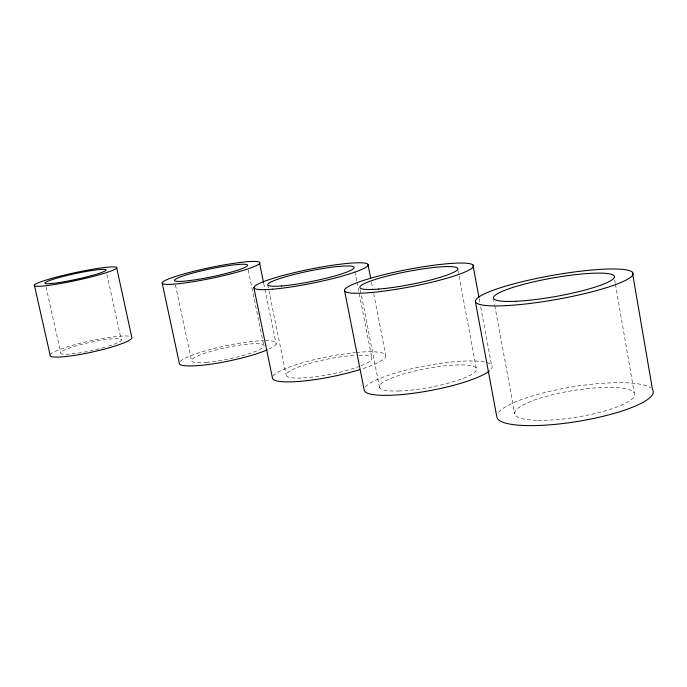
<?xml version="1.0" encoding="UTF-8"?>
<svg xmlns="http://www.w3.org/2000/svg" width="687" height="687" viewBox="0 0 687 687"><rect width="100%" height="100%" fill="white"/><g stroke="black" fill="none" stroke-linecap="round" stroke-linejoin="round"><path stroke-width="0.52" stroke-dasharray="3.44 2.58" d="M46.012 286.968L60.731 352.663M106.923 274.353L121.273 340.082M175.46 284.968L191.664 361.242M248.247 270.008L263.653 344.917M267.698 284.65L286.144 374.939M263.714 283.405L276.14 344.161M360.366 289.828L379.507 387.442M354.913 271.545L356.751 280.914M356.957 281.962L371.882 358.013M371.495 282.305L372.715 288.566M373.728 293.778L385.716 355.273M479.165 298.579L479.947 302.787M480.728 307.003L491.48 364.934M457.903 270.094L476.22 368M493.421 298.201L494.588 304.521M494.777 305.569L514.769 414.003M614.71 280.03L615.26 283.19M615.44 284.246L634.256 392.844M265.388 340.597A49.61 7.763 -11.8 0 1 268.256 349.408M180.209 361.388A49.61 7.763 -11.8 0 1 214.876 348.275A49.61 7.763 -11.8 0 1 263.585 340.623M104.845 347.27A31.044 4.182 -12.4 0 1 60.662 352.852A31.044 4.182 -12.4 0 1 106.743 339.395A31.044 4.182 -12.4 0 1 105.858 346.978M50.074 354.878A41.967 5.659 -12.4 0 1 85.317 342.006A41.967 5.659 -12.4 0 1 129.345 336.209M359.103 355.282A43.71 7.703 -11.3 0 1 360.684 365.879M359.816 366.214A43.71 7.703 -11.3 0 1 300.374 378.039A43.71 7.703 -11.3 0 1 296.045 368.009A43.71 7.703 -11.3 0 1 355.162 355.411M356.295 352.465A57.802 10.193 -11.3 0 1 361.628 369.056M272.919 376.21A57.802 10.193 -11.3 0 1 355.248 352.56M486.954 362.547A65.076 12.581 -10.6 0 1 490.174 370.19M365.304 387.004A65.076 12.581 -10.6 0 1 419.233 367.09A65.076 12.581 -10.6 0 1 485.202 362.118M498.53 412.363A79.237 17.484 -9.3 0 1 573.49 386.687A79.237 17.484 -9.3 0 1 650.812 387.932M206.504 362.332A37.115 5.805 -11.8 0 0 263.937 346.403A37.115 5.805 -11.8 0 0 212.876 350.817A37.115 5.805 -11.8 0 0 206.504 362.332M398.563 390.997A49.464 9.558 -10.6 0 0 476.28 370.533A49.464 9.558 -10.6 0 0 409.194 372.388A49.464 9.558 -10.6 0 0 398.563 390.997M537.921 420.341A60.8 13.414 -9.3 0 0 634.195 396.433A60.8 13.414 -9.3 0 0 552.022 394.836A60.8 13.414 -9.3 0 0 537.921 420.341"/><path stroke-width="1.03" d="M34.35 285.019L50.074 354.878A41.967 5.659 -12.4 0 0 88.563 352.826A41.967 5.659 -12.4 0 0 131.921 337.867L116.721 267.964A42.233 3.916 -12.2 0 0 56.351 277.136A42.233 3.916 -12.2 0 0 53.328 284.719A42.233 3.916 -12.2 0 0 116.721 267.964M162.287 283.491L179.487 364.007A49.61 7.763 -11.8 0 0 215.417 363.475A49.61 7.763 -11.8 0 0 267.217 349.863M253.829 287.415L272.378 377.661A57.802 10.193 -11.3 0 0 301.593 381.199A57.802 10.193 -11.3 0 0 359.524 369.718M259.643 263.507A49.962 5.384 -11.8 0 1 182.244 283.293A49.962 5.384 -11.8 0 1 191.046 272.018A49.962 5.384 -11.8 0 1 259.643 263.507L263.499 282.357M344.599 290.841L364.282 390.499A65.076 12.581 -10.6 0 0 420.933 392.165A65.076 12.581 -10.6 0 0 489.402 370.877M368.034 264.589L370.679 278.141M472.914 264.873L478.968 297.523M475.37 301.559L496.873 417.172A79.237 17.484 -9.3 0 0 582.275 420.65A79.237 17.484 -9.3 0 0 652.513 389.615L632.401 272.387M189.26 280.639A37.381 4.028 -11.8 0 0 247.363 265.843A37.381 4.028 -11.8 0 0 196.319 272.112A37.381 4.028 -11.8 0 0 189.26 280.639M58.97 282.572A31.233 2.894 -12.2 0 0 106.013 270.189A31.233 2.894 -12.2 0 0 61.538 276.895A31.233 2.894 -12.2 0 0 58.97 282.572M272.567 289.193A58.266 7.085 -11.4 0 0 366.815 266.719A58.266 7.085 -11.4 0 0 293.512 272.825A58.266 7.085 -11.4 0 0 272.567 289.193M281.618 285.964A44.071 5.359 -11.4 0 0 353.075 269.003A44.071 5.359 -11.4 0 0 298.046 273.486A44.071 5.359 -11.4 0 0 281.618 285.964M369.855 292.645A65.66 8.759 -10.9 0 0 472.965 267.2A65.66 8.759 -10.9 0 0 384.17 274.62A65.66 8.759 -10.9 0 0 369.855 292.645M378.769 289.072A49.911 6.655 -10.9 0 0 457.43 269.776A49.911 6.655 -10.9 0 0 390.414 275.247A49.911 6.655 -10.9 0 0 378.769 289.072M505.769 305.655A80.061 12.211 -10.1 0 0 632.298 275.676A80.061 12.211 -10.1 0 0 524.482 281.155A80.061 12.211 -10.1 0 0 505.769 305.655M516.229 301.275A61.435 9.369 -10.1 0 0 613.731 278.355A61.435 9.369 -10.1 0 0 531.661 282.314A61.435 9.369 -10.1 0 0 516.229 301.275"/></g></svg>
